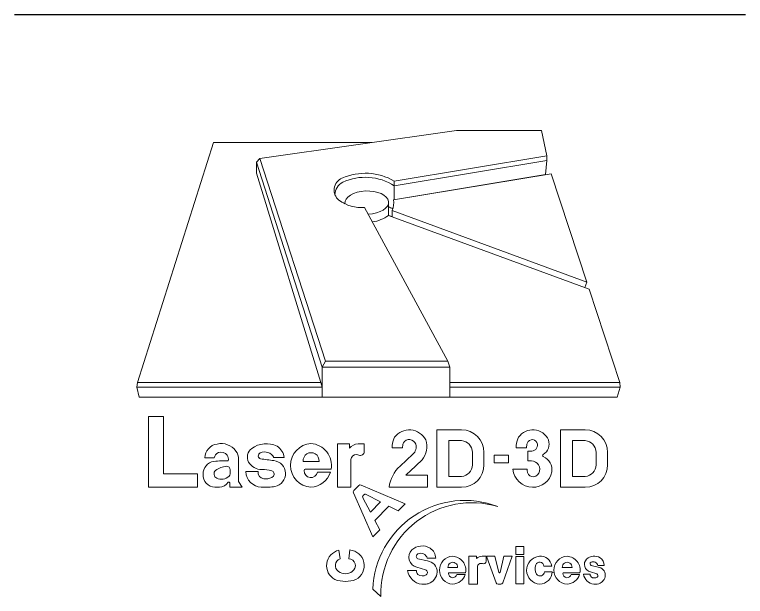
# Paper-space layout 'A1-METRIQUE' of a CAD drawing. Header units: inches. Extents: x 0 to 1182, y 0 to 594.
# Drawn here: x 888.1 to 973.9, y 516.7 to 584.9 of the extents above; entities that cross this region are included whole.
import ezdxf

# ---------------------------------------------------------------- set-up
doc = ezdxf.new("R2010")
doc.units = ezdxf.units.IN
doc.header["$LTSCALE"] = 25
doc.header["$MEASUREMENT"] = 0
doc.layers.add('CARTOUCHE', color=7, linetype='Continuous')

# ---------------------------------------------------------------- blocks, each defined once
blk = doc.blocks.new('GEN-LOGO-NOIR&BLANC')
at = {"lineweight": 15}
for p, q in [((7.709690627840246, -2.632848169685531), (40.30416439333567, 1.989766422413595)), ((40.30416439333567, 1.989766422413595), (54.4185707793431, 1.989766422415414)), ((54.4185707793431, 1.989766422415414), (55.33635542621414, -2.216146109234614)), ((0, 0), (-12.59407883876975, -39.80271279565386)), ((0, 0), (26.27414130514262, 0)), ((55.33635542621414, -2.216146109234614), (30.00737643337288, -6.388350628831176)), ((55.33635542621414, -2.216146109232795), (55.33635542621414, -2.996600301517901)), ((7.136798138639278, -5.083074761938406), (7.157530945153667, -3.266121284970723)), ((7.157530945153667, -3.266121284970723), (7.709690627840246, -2.632848169681893)), ((7.157530945153667, -3.266121284970723), (18.0363981599312, -37.24490440539557)), ((18.60004502586253, -36.29473942768709), (7.709690627840246, -2.632848169685531)), ((30.00737643271805, -7.168804821227241), (55.33635542621414, -2.996600301517901)), ((55.33635542621414, -2.996600301517901), (30.00737643271805, -7.168804821227241)), ((55.08798048585868, -5.325853910801015), (55.33635542621414, -2.996600301517901)), ((7.136798138639278, -5.083074761938406), (17.7955461558995, -39.80271279565204)), ((29.85726098405394, -9.481873068458299), (56.04970481251075, -5.167438106382178)), ((29.85726098252326, -9.481873068711138), (55.08798048585868, -5.325853910801015)), ((61.96880294342191, -23.18021310849144), (56.04970481250984, -5.167438106380359)), ((30.00737643271896, -6.388350628936678), (30.00737643271805, -7.168804821227241)), ((25.07782953219976, -10.78757345771919), (38.87588191427312, -36.29473942769073)), ((29.05143073809359, -9.908462490926468), (29.05143073809359, -12.0788091239101)), ((29.05143073856379, -12.07880912408473), (62.34928832216428, -24.33809178650881)), ((29.05143073809359, -12.0788091239101), (29.62781253280264, -12.2910157899114)), ((29.62781253280264, -11.27322053303396), (61.96880294342191, -23.18021310849144)), ((29.62781253280264, -11.27322053303396), (29.62781253280264, -12.29101578991322)), ((29.62781253280264, -12.2910157899114), (29.62781253280264, -11.27322052954332)), ((61.96880294342191, -23.18021310849144), (61.63881113028037, -24.07651517610248)), ((67.43104886709807, -39.80271279565386), (62.34928832216428, -24.33809178650881)), ((18.60004502586253, -36.29473942768709), (18.0363981599312, -37.24490440539557)), ((38.87588191427312, -36.29473942769073), (18.60004502586253, -36.29473942768709)), ((38.87588191427221, -36.29473942768709), (39.2013100890872, -37.24490440539557)), ((18.0363981599312, -37.24490440539557), (39.2013100890872, -37.24490440539557)), ((18.0363981599312, -37.24490440539557), (18.03639815993029, -42.22751521961618)), ((18.0363981599312, -37.24490440539557), (39.2013100890872, -37.24490440539557)), ((39.2013100890872, -37.24490440539557), (39.2013100890872, -39.1702483631143)), ((-12.72676102400328, -40.58012209329718), (-12.59407883876975, -39.80271279565386)), ((-12.59407883876975, -39.80271279565386), (17.7955461558995, -39.80271279565204)), ((17.7955461558995, -39.80271279565204), (18.03639815993029, -40.58012209329718)), ((39.2013100890872, -39.1702483631143), (39.2013100890872, -42.22751521961618)), ((39.2013100890872, -39.80271279565386), (67.43104886709807, -39.80271279565386)), ((67.43104886709807, -39.80271279565386), (67.48419319565164, -40.580122093299)), ((-12.72676102400328, -40.58012209329718), (18.03639815993029, -40.58012209329718)), ((-12.72676102400328, -40.58012209329718), (-12.32127473201217, -42.22751521961618)), ((39.2013100890872, -40.580122093299), (67.48419319565164, -40.580122093299)), ((67.48419319565164, -40.580122093299), (67.01723703431526, -42.22751521961618)), ((-12.32127473201217, -42.22751521961618), (67.01723703431526, -42.22751521961618)), ((-8.295179601248492, -45.47027231247557), (-10.81730836222778, -45.47027231247557)), ((-10.81730836222778, -45.47027231247557), (-10.81730836222869, -57.19695468025566)), ((-8.295179601246673, -54.98098936624046), (-8.295179601248492, -45.47027231247557)), ((37.06518054566186, -57.19695468025566), (37.06518054566277, -47.66794460783058)), ((37.06518054566277, -47.66794460783058), (41.15293243694396, -47.66794460782512)), ((57.59152878127679, -57.19695468025566), (57.59152878127679, -47.66794460783058)), ((57.59152878127679, -47.66794460783058), (61.67928067255889, -47.66794460782512)), ((30.06242911899153, -48.90360924918787), (29.93291929683801, -49.14497237696924)), ((39.05098376013939, -49.46169917772022), (41.15191658622643, -49.46169917771658)), ((39.05098376013848, -55.3849806339822), (39.05098376013939, -49.46169917772022)), ((50.50715608393875, -49.14497235925955), (50.6360146476236, -48.90482296356276)), ((59.57733199575432, -49.46169917772022), (59.57733199575341, -55.3849806339822)), ((61.678264821825, -49.46169917771658), (59.57733199575432, -49.46169917772022)), ((22.55774929329436, -49.99527883014343), (20.56700593928872, -49.99527883014525)), ((20.56700593928872, -49.99527883014525), (20.56700593928872, -57.19695468025384)), ((22.55774929329436, -50.69790241957162), (22.55774929329436, -49.99527883014343)), ((25.00034824556496, -49.99527883014343), (24.00256316127889, -49.99527883014343)), ((25.00034824556769, -51.27383523619028), (25.00034824556496, -49.99527883014343)), ((29.64781725843477, -50.67070412953035), (31.38298501658028, -50.67070412950488)), ((51.95722179536733, -50.67070412956127), (50.22205403949647, -50.67070412952853)), ((33.09930200142207, -51.69067027337951), (30.97178697218897, -53.68868744439715)), ((42.96773393034528, -51.40387703991473), (42.96773393034528, -53.46100061362267)), ((44.88902861967654, -51.40404079055224), (44.88902861967927, -53.46085849751398)), ((46.58224861158124, -51.87020834061514), (46.58224861158124, -53.14020439416709)), ((48.97858455356436, -51.87020834061695), (46.58224861158124, -51.87020834061514)), ((48.97858455356436, -53.1402043941689), (48.97858455356436, -51.87020834061695)), ((52.15711924953666, -52.83350460276415), (52.15711924953757, -51.22716849995413)), ((52.15711924953757, -51.22716849995413), (52.61761570090766, -51.22716849995413)), ((63.49408216596112, -53.46100061357538), (63.49408216596021, -51.40387703990018)), ((65.41537685529056, -51.40404079055224), (65.4153768552942, -53.46085849751398)), ((-1.429918979251852, -52.31865715518506), (0.1200969047622493, -52.31865715507229)), ((2.420008293624051, -52.79736277110351), (1.269641653469989, -52.79736277110533)), ((4.151577752738376, -56.21666765948794), (4.151577752738376, -52.56025217169008)), ((10.01413402799062, -52.27862601134802), (11.72300694582555, -52.27862601125344)), ((14.88945372427861, -52.90313697340753), (17.50973909964978, -52.90313697340753)), ((22.79238811370578, -57.1969546802502), (22.79238811370669, -52.5634229134339)), ((32.61224095270973, -54.52463282125245), (34.6057618876639, -52.65245378713553)), ((46.58224861158124, -53.14020439416709), (48.97858455356436, -53.1402043941689)), ((52.75484237551973, -52.83350460261681), (52.15711924953666, -52.83350460276415)), ((2.755433221195744, -54.28167173129077), (2.755433221195744, -54.94462248423406)), ((2.755433221195744, -54.28167173129077), (2.755433221195744, -54.28167173129077)), ((15.23252389997288, -54.20099941548506), (19.51645754606488, -54.20099941548506)), ((32.13286161104406, -54.97438180630343), (32.61224095270973, -54.52463282125245)), ((49.67533180158989, -54.17418484369773), (52.04447250553039, -54.17418484363043)), ((52.04447250553039, -54.17418484363043), (52.04447250553039, -54.41104693186571)), ((-2.647595088102207, -54.98098936623865), (-8.295179601246673, -54.98098936624046)), ((-2.647595088099479, -57.19695468025202), (-2.647595088102207, -54.98098936623865)), ((7.383901582756152, -54.60345839140246), (5.347635339106091, -54.60345839127149)), ((19.39542148789769, -54.68765461676412), (17.28558117388275, -54.68765461708972)), ((35.53922525605776, -55.20835546147646), (31.89436865167772, -55.20835546162562)), ((35.53922525605776, -57.19695468025384), (35.53922525605776, -55.20835546147646)), ((41.15205855270415, -55.38498063398038), (39.05098376013848, -55.3849806339822)), ((59.57733199575341, -55.3849806339822), (61.67840678832636, -55.38498063398401)), ((2.684940840390482, -56.48077012613794), (2.684940840389572, -57.19695468025384)), ((4.76452093403077, -57.19695468025566), (4.151577752738376, -56.21666765948794)), ((23.29530525331575, -57.74699938591766), (24.11377788851951, -56.91562810858341)), ((24.50243216765739, -56.83835874615033), (31.82944076446256, -59.94229350526439)), ((-10.81730836222869, -57.19695468025566), (-2.647595088099479, -57.19695468025202)), ((0.2342550824450882, -57.19695468025202), (0.9698123024982124, -57.19695468025202)), ((2.684940840389572, -57.19695468025384), (4.76452093403077, -57.19695468025566)), ((7.921544416140023, -57.19695468025384), (9.17307692383747, -57.19695468025384)), ((20.56700593928872, -57.19695468025384), (22.79238811370578, -57.1969546802502)), ((26.44223692713877, -65.41439647221523), (23.22412203952808, -58.13681428191012)), ((29.13997409796957, -57.19695468025384), (35.53922525605776, -57.19695468025384)), ((41.15293243695305, -57.1969546802502), (37.06518054566186, -57.19695468025566)), ((61.67928067256798, -57.1969546802502), (57.59152878127679, -57.19695468025566)), ((26.04136486083371, -61.30522552864022), (24.79242205114042, -58.96614609857534)), ((24.85216966195094, -58.55286116015304), (24.94388310651902, -58.45970236622452)), ((25.35618335756317, -58.39350024913438), (27.71450438567717, -59.60571831961533)), ((27.71450438567717, -59.60571831961533), (26.04136486083371, -61.30522552864022)), ((29.1117591671582, -60.32393160566789), (26.78133676958987, -62.69108007471732)), ((30.66680465919399, -61.12325206432979), (29.1117591671582, -60.32393160566789)), ((31.82944076446256, -59.94229350526439), (30.66680465919399, -61.12325206432979)), ((26.78133676958987, -62.69108007471732), (27.60487303241098, -64.23343791314619)), ((27.60487303241098, -64.23343791314619), (26.44223692713877, -65.41439647221523)), ((20.7998074125835, -67.6485866716539), (21.00493873698724, -69.07310285853055)), ((22.44971080259802, -69.06004638727427), (22.60785186127487, -67.59483136664494)), ((50.20213168345254, -67.0322543575403), (51.51682776215875, -67.03225435754393)), ((50.20213168345254, -68.32048413541634), (50.20213168345254, -67.0322543575403)), ((51.51682776215875, -67.03225435754393), (51.51682776215875, -68.3204841354127)), ((35.49350831783613, -69.41027389448027), (33.93269347049591, -69.07399068139785)), ((35.47337342899846, -68.98354500718415), (36.87162724310747, -68.983545007457)), ((43.67360832818758, -68.62826203028271), (42.35049128253013, -68.62826203028271)), ((42.35049128253013, -68.62826203028271), (42.35049128253013, -73.28154959600215)), ((43.67360832818758, -69.03700958571062), (43.67360832818758, -68.62826203028271)), ((45.23460936384981, -68.62826203028271), (44.57089949443434, -68.62826203028271)), ((45.23460936385163, -69.47079649879925), (45.23460936384981, -68.62826203028271)), ((46.70823836241289, -68.6282620302809), (45.37559412546216, -68.62826203028271)), ((45.37559412546307, -68.79048540372969), (45.37559412546216, -68.62826203028271)), ((45.37559412546307, -68.79048540372969), (46.90421405175039, -73.0481869334526)), ((47.35810676137953, -71.32076650702038), (46.70823836241289, -68.6282620302809)), ((48.19911408936241, -68.62826203028271), (47.54924569039213, -71.32076650702038)), ((48.00313840002491, -73.0481869334526), (49.59000052094325, -68.62826203028271)), ((49.59000052094325, -68.62826203028271), (48.19911408936241, -68.62826203028271)), ((51.51682776215875, -68.3204841354127), (50.20213168345254, -68.32048413541634)), ((50.20213168345163, -68.69875441108707), (51.51682776215875, -68.69875441108888)), ((50.20213168345254, -73.2110572151978), (50.20213168345163, -68.69875441108707)), ((51.51682776215875, -68.69875441108888), (51.51682776215875, -73.21105721519416)), ((43.82355985474715, -73.28154959600033), (43.82355985474805, -70.29626397566244)), ((56.13081977726233, -70.26761740380607), (54.83432386263212, -70.26761740587244)), ((63.81937838342765, -70.42631764877478), (62.68606819346041, -70.1821418628042)), ((63.78615101897412, -70.15392227722259), (64.83809204268891, -70.15392227742814)), ((33.66655054165403, -71.01974649007389), (32.22031801509911, -71.01974648990108)), ((33.75833327976579, -70.4624175570516), (35.19713652073096, -70.90620196138661)), ((38.90350482273698, -70.50686138998935), (40.51789115337306, -70.50686138998935)), ((39.09738600578294, -71.38153151106962), (41.8357635934708, -71.38153151093502)), ((47.48072103139839, -71.37471963568532), (47.426631420376, -71.3747196356835)), ((54.92483667304805, -71.20456005464803), (56.23159792623483, -71.20456005498636)), ((57.88859603826222, -70.50686138998935), (59.50298236889739, -70.50686138998935)), ((58.08247722130727, -71.38153151106962), (60.82085480899605, -71.38153151093502)), ((62.54845620435026, -71.22943703022429), (63.59470617962597, -71.55214232365506)), ((41.77263161680457, -71.63859250582209), (40.37847282756775, -71.63859250635323)), ((60.75772283232891, -71.63859250582209), (59.36356404309299, -71.63859250635323)), ((62.50769825516272, -71.59726043469527), (61.41203123743799, -71.5972604345643)), ((34.55956881501243, -73.28154959600033), (34.93823895690821, -73.28154959600215)), ((42.35049128253013, -73.28154959600215), (43.82355985474715, -73.28154959600033)), ((47.23594400890124, -73.28154959600033), (47.67140844287314, -73.28154959600033)), ((51.51682776215875, -73.21105721519416), (50.20213168345254, -73.2110572151978)), ((63.1353802356125, -73.28154959600397), (63.41224017156947, -73.28154959600397)), ((27.78535910393566, -75.29558156189341), (26.43790260824608, -74.10326248278034))]:
    blk.add_line(p, q, dxfattribs=at)
at = {"color": 7, "lineweight": 15}
for p, q in [((-10.8173083622296, -57.19695468025566), (-10.81730836222687, -45.47027231247921)), ((-10.81730836222687, -45.47027231247921), (-8.295179601248492, -45.47027231247739)), ((-8.295179601248492, -45.47027231247739), (-8.295179601247582, -54.98098936624046)), ((0.1200969047622493, -52.31865715507229), (-1.429918979251852, -52.31865715518506)), ((4.151577752738376, -52.56025217169008), (4.151577752738376, -56.21666765948612)), ((11.72300694582555, -52.27862601125344), (10.01413402799062, -52.27862601134802))]:
    blk.add_line(p, q, dxfattribs=at)
at = {"lineweight": 15}
for centre, radius, start, end in [((22.15093708286986, -7.894978058951892), 2.133188789588856, 112.6058741531561, 231.5985553403865), ((25.21913874192796, -14.59638742033712), 9.502583236178662, 59.74243667943331, 114.231776257832), ((25.21913874165057, -14.59638742046263), 9.502583236178953, 114.1527461591003, 114.231776255992), ((25.16905249910724, -14.81233313376651), 9.046154075137942, 57.6663473988644, 114.2883585908158), ((25.16905249910656, -14.81233313376583), 9.046154075138055, 57.66634739912818, 114.2883585908132), ((22.57408547545492, -8.69929952628081), 2.411438058476271, 117.8353949274097, 179.2628975698391), ((22.57408547545492, -8.699299526279788), 2.411438058476243, 117.8353949274097, 179.2628973450626), ((22.15093708287372, -7.894978058951892), 2.133188789592626, 201.2543438988668, 231.5985553406002), ((24.67833243002497, -4.164232973080289), 6.635377691595017, 234.5076411482932, 273.4517024111158), ((24.67833243001883, -4.164232973080971), 6.635377691591172, 234.507641148434, 244.5768103354937), ((27.15147508171958, -10.04566529781368), 2.76389924175702, 333.6317394926239, 11.77005114781509), ((27.1514750817214, -10.04566529781357), 2.763899241755133, 333.6317395562219, 11.77005115048381), ((25.16905249910656, -18.81462512248015), 9.046154075138055, 59.635205279575, 64.58481965451942), ((25.48043193876674, -7.163645145568807), 6.075431619123424, 278.4067067071658, 305.9994135662305), ((32.50597941750068, -50.70759378645799), 3.037317611323161, 26.62655836072085, 143.5628933606497), ((41.15293243694508, -51.40404079055658), 3.736096182731458, 6.646983840419006e-11, 90.00000000001722), ((52.98873947409042, -50.50478250066608), 2.84520379400865, 23.99378911887105, 145.7825218068183), ((61.67928067255956, -51.40404079055612), 3.736096182731004, 5.949595371916753e-11, 90.00000000001023), ((33.12404216426157, -50.53077686539643), 3.479039987573946, 156.5262069600398, 182.3050625456628), ((32.49481815565144, -50.38694430191254), 1.118015508978511, 17.49487977648499, 150.689836944953), ((32.04008430801223, -50.46453268214928), 3.371898605292204, 319.5436024563371, 19.36704539793171), ((41.04040167763144, -51.38588671774582), 1.92741621453248, 359.4651988022837, 86.68317428478305), ((53.69827894437898, -50.5307768617652), 3.479039986776396, 156.526206701561, 182.3050626060123), ((52.89559416828934, -50.14521256884312), 0.8575103774251357, 7.40969546225082, 158.8039561209738), ((53.694336794882, -50.01843584275024), 2.00898600107358, 300.385510874861, 19.50020910689011), ((61.56674991324623, -51.38588671774676), 1.927416214532478, 359.4651988027441, 86.68317428526629), ((0.9422764021717696, -52.3610359421051), 2.372573895419987, 98.6513276844223, 178.9765314497249), ((1.259183356898128, -53.01894318574818), 3.078136471339167, 36.73637701769712, 102.6442027276445), ((7.356687391905327, -52.17869547613562), 1.743831487197131, 125.6281288891823, 208.9960186753035), ((8.757471704614202, -54.10319360344167), 4.124117185647036, 64.3242817547338, 125.8714722699714), ((9.24024378733269, -52.51179268765425), 2.493687951639745, 5.365149998936369, 58.46859107328555), ((16.39946488882773, -53.5689547553341), 3.635529911374722, 93.65227754803256, 266.3477227223034), ((15.93629033100538, -53.56895475633472), 3.635529911711277, 349.9881332607316, 86.34772261642918), ((24.10068595420801, -52.0338563904638), 2.040937664881986, 92.75568924898893, 139.1123006183855), ((33.12404216497708, -50.53077686173098), 1.746671014888117, 156.6908993701197, 184.5949363736724), ((32.04663797745545, -50.50927124372095), 1.582341687067563, 311.7020515543037, 16.84079132328692), ((53.69827894250041, -50.53077687294026), 1.746671012734982, 156.5313846669537, 184.5949360123228), ((52.70832481328886, -50.18293617521202), 1.048164725176963, 265.035361851686, 8.13441963626494), ((1.186145936202379, -52.46868288028499), 1.076553879589887, 109.2844250379048, 171.9893378402776), ((1.276329529659566, -52.62699205863735), 1.25619363657987, 37.85050097235425, 110.7824768087729), ((1.408748242220271, -52.47760991137937), 1.060607742224679, 342.4534354883557, 35.86741583707639), ((1.778398119719911, -52.5341057221346), 2.373323662587556, 359.3687706663238, 34.85331387094137), ((7.967746193725799, -51.97814838683597), 0.5332717814148612, 115.1046956211215, 252.5107738181474), ((8.477896168221358, -53.04713780689843), 1.71774187283438, 26.57677188388178, 115.3853526425459), ((16.19959641196419, -52.77312416197487), 1.316577834095892, 354.3327727161827, 185.6672272838174), ((23.67605743304438, -52.65471110471642), 0.8883721066120702, 84.62156741105872, 174.1019342110444), ((23.67843900445737, -52.87979583487056), 1.112490206464841, 66.82525577158542, 85.83036805620954), ((24.36591681940298, -51.2738352361924), 0.6344314261647117, 246.8252551947228, 1.918665812392592e-10), ((54.81748176609064, -51.93389974216772), 0.2114771434804801, 120.3855109694912, 175.6596511016055), ((54.81748176824067, -51.90189024128453), 0.2114771395624761, 184.3403272155444, 245.7788961869178), ((53.72504550445499, -54.33027867620908), 2.451319769950027, 352.8080910323308, 65.77889743605624), ((0.3588491063413559, -54.98424222736233), 2.096739355582538, 97.75793338071678, 181.833105484888), ((1.713236841821736, -64.2137368803921), 11.42498903694539, 92.22516820205486, 98.23997187038671), ((7.949177472432733, -51.77649385675759), 2.457870226596599, 210.5015823378932, 272.2310265809059), ((3.90670986668045, -90.27409108031554), 37.98812654103386, 80.74815613295704, 84.10624986903373), ((9.784620097463268, -54.95541870286412), 2.187358087595777, 2.147088155566033, 83.97460585314502), ((52.77125062331775, -54.19826583948831), 1.364859869826501, 332.3724578552812, 90.68882235882714), ((0.8718522303039851, -54.9831662728765), 0.7947629089951975, 132.1255359869843, 244.8901989252763), ((2.316096524391076, -56.93380820775367), 3.219000936040204, 92.68988531122405, 127.8989316338901), ((2.191494174343521, -54.28167173129152), 0.5639390468522216, 7.580013329006315e-11, 92.68988531125464), ((8.038320063809113, -60.55656045723146), 6.324062864330967, 75.17866619519208, 89.94075106409858), ((9.468924055011474, -54.99454884908754), 0.5825131628770689, 323.1142092184674, 71.26196349132283), ((16.1670657195638, -54.43665732470689), 1.146331741832982, 178.517833234866, 347.3522234410132), ((15.23252389997206, -54.41247655790212), 0.2114771424170629, 89.99999999978006, 178.5178332343148), ((34.77656806269753, -57.90768921714449), 5.681226549358579, 132.0447795457305, 172.8133361941556), ((41.05692722814337, -53.47648072096223), 1.910869406030395, 272.8536107366745, 0.4641628128972748), ((41.15293243694805, -53.46085849751898), 3.736096182731217, 270.0000000000767, 7.671273153533252e-11), ((53.00845943124809, -53.84793227967265), 3.349056662871478, 185.5904063554617, 268.7124171388893), ((53.04931509574239, -54.45036253405132), 1.005611429767564, 177.7593807484716, 337.3313044244699), ((61.58327546375777, -53.47648072096442), 1.910869406032234, 272.8536107369061, 0.4641628143805569), ((61.67928067256298, -53.46085849751898), 3.736096182731217, 270.0000000000767, 7.671273153533252e-11), ((0.3336632880083079, -55.12746054090268), 2.071880301594315, 177.8937494694977, 267.2499095731232), ((1.296830519186345, -54.00346484428106), 1.862476974632435, 245.8415736105026, 313.5469485637993), ((2.191494174743422, -54.94462248423265), 0.5639390464523224, 313.5416768279233, 359.9999999998571), ((8.095273845480325, -54.4505542885173), 2.751889719147461, 183.1851835460842, 266.3804556392786), ((8.473839172232488, -54.69974318608053), 1.094182210895279, 174.9516113558043, 262.6563096637409), ((9.156128009495607, -43.8128464492215), 12.00029973404224, 266.071552161664, 267.7062070049241), ((8.736634973466415, -54.01512430419434), 1.789439735294577, 268.0528311388587, 312.035932748126), ((9.74853515955037, -54.87403852104009), 2.221907443772047, 281.520075867372, 0.01467683740573382), ((15.9362903300141, -53.56895475545342), 3.635529912837692, 273.6522776684279, 342.0785400748561), ((34.77656806341591, -57.90768921693067), 3.948857578028515, 132.0274374402541, 136.8764887071698), ((53.03551823766774, -54.01478624470938), 3.183001890075156, 268.1579682966027, 348.7241581933221), ((54.04228859282096, -54.86509503241025), 0.07049238078952516, 151.2429285995395, 157.3313044174107), ((0.8021301723973374, -55.16701170262637), 2.036856840616656, 274.7221598573759, 323.7809919219039), ((2.544662782168823, -56.47021091405275), 0.1406749109766903, 355.6952676299601, 134.8831784236565), ((24.36494690564856, -57.1629002635609), 0.3524619040304773, 67.0410659914767, 135.4479349184239), ((8.890517213938232, -51.58541622493212), 5.618647864496649, 272.882599336604, 283.3963106811956), ((23.54647427044461, -57.99427154089545), 0.3524619040305479, 135.4479349183686, 203.8548038452384), ((25.10333867907877, -58.80013331513474), 0.3524619040325467, 135.4479349177976, 208.0998228999541), ((25.19505212364665, -58.70697452120409), 0.3524619040309126, 62.79604693692307, 135.4479349180202), ((41.73134368638011, -74.6829113998592), 15.30442200402969, 69.08881179306326, 177.8294259077288), ((42.88310349408818, -74.862273846938), 15.10396111111988, 73.41711987347765, 181.643946899841), ((21.36216991356238, -70.19078648394886), 2.603657325405887, 102.473582339478, 242.1390494852961), ((22.40773065490582, -70.19078648331957), 2.603657324808278, 297.8609503870446, 85.59180839840229), ((34.14713071553575, -68.78205861498166), 1.724752046021589, 135.8884051946866, 256.9722925274799), ((34.61232953594566, -69.48417517549788), 2.553844733842998, 58.82613427257487, 131.8398961413357), ((34.88140356355088, -68.98801918839239), 1.990228708707318, 0.1288052469453374, 58.0600847909156), ((21.39052444747233, -70.17707935616157), 1.169376093244577, 109.2527689033444, 236.1933878882342), ((22.42285753189509, -70.19220259609573), 1.132474626347296, 302.4580738144172, 88.64127349221255), ((34.10336826939259, -68.65742569585781), 0.4501736044643141, 116.0120583893427, 247.7201306801825), ((34.40086807997999, -69.23769096983612), 1.102205921779378, 13.33118490375234, 116.6817317595983), ((39.83745345905003, -70.95490581314559), 2.331419258184122, 93.61182859106836, 266.3881719152552), ((39.5437107444639, -70.95490581505038), 2.33141925595327, 349.4560503185002, 86.3881730205539), ((44.63421620342157, -69.95650611880838), 1.329752369556207, 92.72919418314464, 136.252659728593), ((54.30493098180444, -70.95278561202272), 2.334497736841377, 95.37638093140703, 266.0167170361602), ((54.25543732679536, -70.5122395489197), 1.891269237681267, 7.431619542195902, 95.1340916315265), ((58.82254467457343, -70.95490581314495), 2.33141925818358, 93.61182775093614, 266.3881727608518), ((58.5288019579377, -70.95490581300888), 2.331419258343649, 349.4560502784019, 86.38817213365887), ((62.83638266378193, -69.98810648538687), 1.274285355635555, 135.8578649955496, 256.9411744440991), ((63.17490453053036, -70.49903170665459), 1.877610195074652, 58.82221769791335, 131.8605757076391), ((63.37070778470741, -70.13798252950862), 1.467470829739268, 359.3776378899577, 58.06509424988506), ((35.25699554277894, -71.26177166391237), 1.866542869311422, 359.7481329382375, 82.7203863380696), ((39.71069798805502, -70.45019449862626), 0.8091797962831953, 355.9842875342336, 184.0157124657664), ((44.36284723362391, -70.35327811080599), 0.542292807089451, 84.59326842448439, 173.9650362429433), ((44.36436923853081, -70.49712386964707), 0.6855208157581846, 66.82525621482849, 85.8528475093621), ((44.8037183048115, -69.47079649880042), 0.4308910590401318, 246.8252551946375, 1.568387750311663e-10), ((55.28488580662052, -70.67217732046876), 1.908438731425458, 161.5598313285895, 209.5459515012359), ((54.13143966852584, -70.3247480442692), 0.7052021697130963, 4.646803117225248, 158.6937712827845), ((58.69578920357981, -70.45019449862629), 0.8091797962827395, 355.9842875342333, 184.0157124657667), ((62.80453704414769, -69.89741200025637), 0.3083925472667454, 115.9914284463658, 247.4090480907392), ((63.02102553596614, -70.31966690568294), 0.7828718200393114, 12.22279378984234, 116.6900252875791), ((21.8846332685581, -69.65717194919178), 1.880212046081204, 232.494653870254, 307.5539013449421), ((34.8756998242563, -70.61401699875134), 2.686199726824412, 188.6873278490519, 263.2413637314862), ((34.44500252915435, -71.07627290497325), 0.7805015902767763, 175.8468208162038, 228.4735315637129), ((35.05717986545457, -71.343140999542), 0.4588067004963091, 304.8932856476505, 72.23913331319689), ((34.94432414591486, -71.13089037232538), 2.183630291028582, 288.933376320661, 356.3480708402927), ((39.69006720474589, -71.50519793316502), 0.7012106771069663, 178.5178332352604, 349.0335211289235), ((39.09738600578869, -71.48986262600305), 0.1083311149334139, 90.00000000304026, 178.5178332353771), ((47.42663142037299, -71.30422725487827), 0.07049238080523423, 193.5694998618955, 270.0000000024429), ((47.48072103139654, -71.30422725487794), 0.07049238080737757, 270.0000000015016, 346.4305001382513), ((54.20419134304539, -71.18451782722308), 0.720923978332521, 216.4930323315078, 358.4069290928429), ((54.06209346768406, -71.11165000768537), 2.171493005413811, 272.1290201138292, 357.5477797430983), ((55.81978896549634, -73.18977047554498), 1.961761619282244, 73.54329101730495, 73.82093058806402), ((58.67515842027114, -71.50519793316502), 0.7012106771069663, 178.5178332352604, 349.0335211289235), ((58.08247722131348, -71.48986262600258), 0.1083311149329472, 90.00000000328076, 178.5178332356189), ((63.49861894731156, -71.85178789276185), 0.3146747897420024, 304.9673350764642, 72.22053226426077), ((63.64402339639437, -71.79257601178685), 1.377465529869203, 359.7244297176497, 82.6862506247133), ((21.884950283536, -68.0001882991528), 4.817480315756206, 248.8328895136056, 291.1671104352292), ((34.6658477087548, -70.69093295409463), 1.21873641484956, 232.7147120819264, 302.4423710608723), ((39.54371074352873, -70.95490581237034), 2.331419257475531, 273.6118275064363, 342.9474221705175), ((58.52880195606792, -70.95490581472502), 2.331419259638925, 273.6118284221623, 342.9474222473542), ((63.36655721425928, -71.3212095519252), 1.973923981280705, 188.0390965414495, 263.2743444301705), ((63.0531418598136, -71.65758987849276), 0.5487698676526008, 173.6883863801765, 228.3995558244727), ((63.2138493290303, -71.37718074482511), 0.8676702312464804, 232.7617975901726, 302.4149953969908), ((63.41649464568622, -71.69733462157224), 1.60820778199633, 288.8952254698398, 356.3683631174729), ((34.87322596930927, -69.69564020282799), 3.58649869156692, 271.0386658838033, 282.5549372701954), ((47.23594400890085, -72.9290876919698), 0.3524619040305315, 199.7493905890811, 270.0000000000635), ((47.67140844287396, -72.92908769196912), 0.352461904031216, 269.9999999998672, 340.250609410841), ((63.36475700763678, -70.6529133003668), 2.629065123879234, 271.0348670312134, 282.5782186310905)]:
    blk.add_arc(centre, radius, start, end, dxfattribs=at)
at = {"color": 7, "lineweight": 15}
for centre, radius, start, end in [((0.9422764021719559, -52.36103594210545), 2.372573895420186, 98.6513276843397, 178.9765314497182), ((1.259183356898575, -53.01894318574887), 3.078136471339244, 36.73637701788963, 102.6442027275962), ((7.356687391905325, -52.17869547613554), 1.743831487196412, 125.6281288787563, 208.9960186755728), ((8.757471704613636, -54.10319360344329), 4.1241171856471, 64.32428175450896, 125.8714722655503), ((9.240243787333384, -52.51179268765372), 2.493687951639117, 5.365149998940288, 58.46859107292059), ((16.39946488882379, -53.56895475533565), 3.635529911374516, 93.65227754795949, 266.3477227222334), ((15.9362903310066, -53.56895475633428), 3.63552991171087, 349.9881332607441, 86.34772261644352), ((1.186145936203502, -52.46868288028418), 1.076553879590499, 109.2844250371904, 171.9893378403318), ((1.276329529659051, -52.62699205863646), 1.256193636579629, 37.85050097209215, 110.7824768080915), ((1.40874824221919, -52.47760991137875), 1.060607742225205, 342.4534354883569, 35.86741583676078), ((1.778398119719895, -52.53410572213397), 2.373323662587921, 359.3687706662966, 34.85331387116358), ((7.967746193726271, -51.97814838683553), 0.533271781415254, 115.9187215274168, 252.5107738181281), ((8.477896168221378, -53.04713780689781), 1.717741872834329, 26.57677188388972, 115.6380645039403), ((16.1995964119651, -52.77312416199493), 1.31657783409589, 354.3327727170528, 185.6672272829537), ((3.906709866694655, -90.27409108032043), 37.98812654103605, 80.74815613298985, 84.10624986905407)]:
    blk.add_arc(centre, radius, start, end, dxfattribs=at)
at = {"layer": 'CARTOUCHE', "lineweight": 15}
blk.add_line((30.00737643275397, -7.168804821250433), (30.00737643275397, -9.45714596225696), dxfattribs=at)
blk.add_ellipse((25.42665336348409, -9.973503287261451), major_axis=(3.623764925555232, 0.08566667844960427), ratio=0.5355603217485446, start_param=4.770478685869117, end_param=9.470088767869655, dxfattribs=at)

psp = doc.layouts.new('A1-METRIQUE')

# ---------------------------------------------------------------- linework, layer by layer
at = {"layer": 'CARTOUCHE'}
psp.add_line((888.1163477091175, 584.9287318885281), (973.9046465226737, 584.9287318885281), dxfattribs=at)

# ---------------------------------------------------------------- block references
at = {"layer": 'CARTOUCHE', "xscale": 0.7073170731707317, "yscale": 0.7073170731707317, "zscale": 0.7073170731707317}
psp.add_blockref('GEN-LOGO-NOIR&BLANC', (911.4660007657424, 569.9189332331564), dxfattribs=at)

doc.saveas('drawing.dxf')
